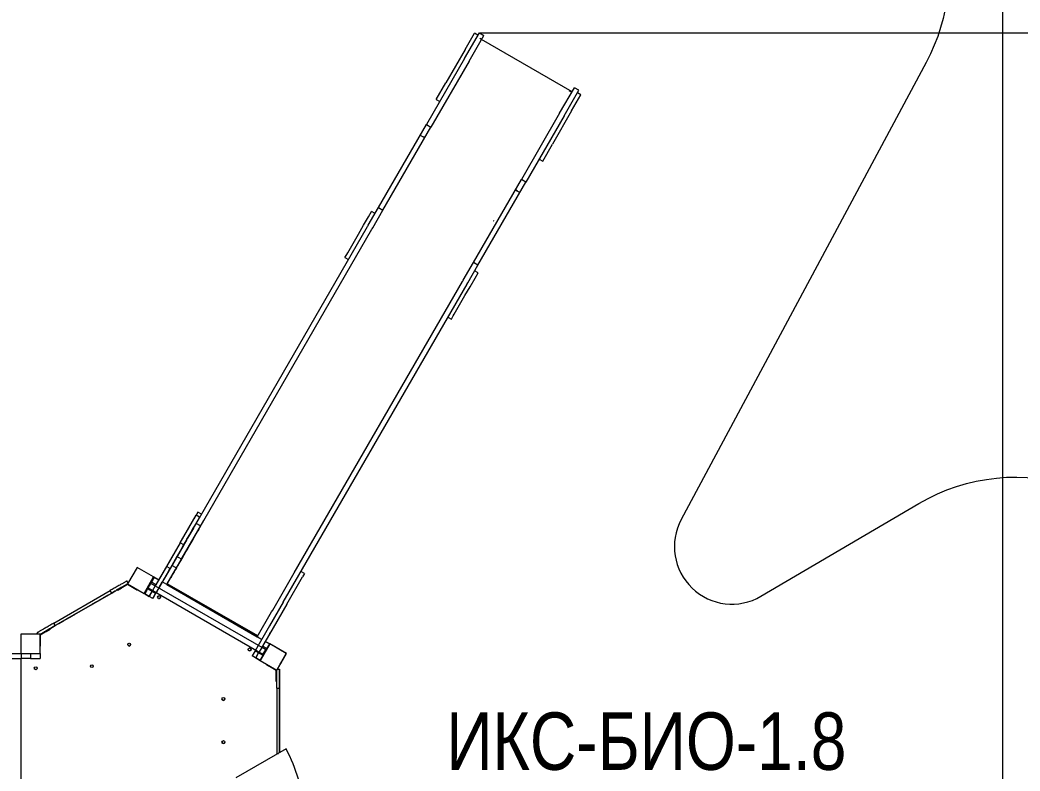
# Model space of a CAD drawing. Header units: millimetres. Extents: x -7447 to 8662, y -5576 to 6370.
# Drawn here: x -353 to 4868, y -344 to 3579 of the extents above; entities that cross this region are included whole.
import ezdxf

# ---------------------------------------------------------------- set-up
doc = ezdxf.new("R2010")
doc.units = ezdxf.units.MM
for name, color, linetype in [('DiKom', 7, 'Continuous'), ('DIKOM_АРТИКУЛ', 7, 'Continuous'), ('DIKOM_ЗОНА', 80, 'Continuous'), ('DIKOM_ОБЪЕКТ', 7, 'Continuous')]:
    doc.layers.add(name, color=color, linetype=linetype)
doc.styles.add('style1', font='arial.ttf', dxfattribs={"width": 0.8})
doc.dimstyles.new('1-50', dxfattribs={"dimtxt": 300, "dimasz": 200, "dimexe": 100, "dimexo": 0, "dimgap": 100, "dimtad": 1, "dimdec": 0, "dimtxsty": 'style1', "dimcen": 0, "dimclrd": 7, "dimclre": 7, "dimadec": 1, "dimazin": 2, "dimtfac": 1, "dimtdec": 0, "dimtmove": 1, "dimatfit": 3, "dimfxl": 0, "dimlwd": 25, "dimlwe": 18, "dimarcsym": 0})

# ---------------------------------------------------------------- blocks, each defined once
blk = doc.blocks.new('*D10')
at = {"color": 7, "linetype": 'Continuous', "lineweight": 18, "transparency": 16777216}
for p, q in [((-5489.7, 240.8), (-5489.7, 4573.5)), ((4778.2, -2126.8), (4778.2, 4573.5))]:
    blk.add_line(p, q, dxfattribs=at)
at = {"color": 7, "linetype": 'Continuous', "lineweight": 25, "transparency": 16777216}
blk.add_line((4578.2, 4473.5), (-5289.7, 4473.5), dxfattribs=at)
at = {"color": 7, "linetype": 'Continuous', "transparency": 16777216}
for points in [[(-5289.7, 4506.8), (-5289.7, 4440.2), (-5489.7, 4473.5)], [(4578.2, 4506.8), (4578.2, 4440.2), (4778.2, 4473.5)]]:
    blk.add_solid(points, dxfattribs=at)
at = {"layer": 'Defpoints', "color": 0, "linetype": 'Continuous', "transparency": 16777216}
for p in [(-5489.7, 4473.5), (-5489.7, 240.8), (4778.2, -2126.8)]:
    blk.add_point(p, dxfattribs=at)
at = {"color": 0, "linetype": 'Continuous', "lineweight": 15, "transparency": 16777216, "insert": (-777.3, 4726.8), "char_height": 300, "attachment_point": 5, "style": 'style1'}
blk.add_mtext('10300', dxfattribs=at)
blk = doc.blocks.new('*D11')
at = {"color": 7, "linetype": 'Continuous', "lineweight": 18, "transparency": 16777216}
for p, q in [((2045.4, 3512.3), (7772.1, 3512.3)), ((-1858.5, -4091.1), (7772.1, -4091.1))]:
    blk.add_line(p, q, dxfattribs=at)
at = {"color": 7, "linetype": 'Continuous', "lineweight": 25, "transparency": 16777216}
blk.add_line((7672.1, -3891.1), (7672.1, 3312.3), dxfattribs=at)
at = {"color": 7, "linetype": 'Continuous', "transparency": 16777216}
for points in [[(7638.8, 3312.3), (7705.4, 3312.3), (7672.1, 3512.3)], [(7638.8, -3891.1), (7705.4, -3891.1), (7672.1, -4091.1)]]:
    blk.add_solid(points, dxfattribs=at)
at = {"layer": 'Defpoints', "color": 0, "linetype": 'Continuous', "transparency": 16777216}
for p in [(2045.4, 3512.3), (7672.1, 3512.3), (-1858.5, -4091.1)]:
    blk.add_point(p, dxfattribs=at)
at = {"color": 0, "linetype": 'Continuous', "lineweight": 15, "transparency": 16777216, "insert": (7418.9, 3.2), "char_height": 300, "attachment_point": 5, "rotation": 90, "style": 'style1'}
blk.add_mtext('7600', dxfattribs=at)
blk = doc.blocks.new('*D12')
at = {"layer": 'Defpoints', "color": 0, "transparency": 16777216}
for p in [(-7446.9, 5919.7), (-7446.9, 736.9), (6905.5, -2412.7)]:
    blk.add_point(p, dxfattribs=at)
at = {"layer": 'DiKom', "color": 7, "lineweight": 18, "transparency": 16777216}
for p, q in [((-7446.9, 736.9), (-7446.9, 6019.7)), ((6905.5, -2412.7), (6905.5, 6019.7))]:
    blk.add_line(p, q, dxfattribs=at)
at = {"layer": 'DiKom', "color": 7, "lineweight": 25, "transparency": 16777216}
blk.add_line((6705.5, 5919.7), (-7246.9, 5919.7), dxfattribs=at)
at = {"layer": 'DiKom', "color": 7, "transparency": 16777216}
for points in [[(-7246.9, 5953.1), (-7246.9, 5886.4), (-7446.9, 5919.7)], [(6705.5, 5953.1), (6705.5, 5886.4), (6905.5, 5919.7)]]:
    blk.add_solid(points, dxfattribs=at)
at = {"layer": 'DiKom', "color": 0, "transparency": 16777216, "insert": (-918.3, 6173), "char_height": 300, "attachment_point": 5, "style": 'style1'}
blk.add_mtext('14300', dxfattribs=at)
blk = doc.blocks.new('*D13')
at = {"layer": 'Defpoints', "color": 0, "transparency": 16777216}
for p in [(2049.7, 5594.3), (-1141.9, -5576.4), (8561.7, -5576.4)]:
    blk.add_point(p, dxfattribs=at)
at = {"layer": 'DiKom', "color": 7, "lineweight": 18, "transparency": 16777216}
for p, q in [((2049.7, 5594.3), (8661.7, 5594.3)), ((-1141.9, -5576.4), (8661.7, -5576.4))]:
    blk.add_line(p, q, dxfattribs=at)
at = {"layer": 'DiKom', "color": 7, "lineweight": 25, "transparency": 16777216}
blk.add_line((8561.7, 5394.3), (8561.7, -5376.4), dxfattribs=at)
at = {"layer": 'DiKom', "color": 7, "transparency": 16777216}
for points in [[(8528.4, 5394.3), (8595, 5394.3), (8561.7, 5594.3)], [(8528.4, -5376.4), (8595, -5376.4), (8561.7, -5576.4)]]:
    blk.add_solid(points, dxfattribs=at)
at = {"layer": 'DiKom', "color": 0, "transparency": 16777216, "insert": (8308.5, 9), "char_height": 300, "attachment_point": 5, "rotation": 90, "style": 'style1'}
blk.add_mtext('11200', dxfattribs=at)

msp = doc.modelspace()

# ---------------------------------------------------------------- linework, layer by layer
at = {"layer": 'DIKOM_ЗОНА', "color": 3, "lineweight": 15}
msp.add_lwpolyline([(-4042.4, 4079.9), (46.4, 4079.9, 0.279007), (932.3, 4616), (1163.9, 5058.2, -0.41531), (2517, 5478.4), (3963.9, 4713.7, -0.415812), (4378.2, 3357.5), (3099.4, 969.5, 0.757702), (3515.8, 569.2), (4340.8, 1053.9, -0.45744), (5773.9, 568.1), (6832, -2036.3, -0.456328), (6147.4, -3383), (4847.1, -3707.1), (1722.9, -3974.8, -0.065738), (1461.4, -3962.8), (1318.7, -3937.3, 0.415267), (157.5, -4749, -0.364261), (-827.5, -5576.4)], format="xyb", dxfattribs=at)
at = {"layer": 'DIKOM_ОБЪЕКТ', "color": 7, "linetype": 'Continuous', "lineweight": 15}
for p, q in [((1968.2, 3378.5), (2045.4, 3512.3)), ((1970.8, 3425), (2019.9, 3510.1)), ((1991.6, 3365), (2068.8, 3498.8)), ((2038.1, 3499.6), (2019.9, 3510.1)), ((2045.4, 3512.3), (2068.8, 3498.8)), ((2056.3, 3477.1), (2047.6, 3482.1)), ((2056.3, 3477.1), (2048.1, 3481.9)), ((2529.1, 3204.1), (2056.3, 3477.1)), ((1970.8, 3425), (1870.8, 3251.9)), ((1968.2, 3378.5), (1768.6, 3032.8)), ((1991.6, 3365), (1791.9, 3019.3)), ((1819.9, 3163.7), (1870.8, 3251.9)), ((1952.5, 3282.4), (1952.5, 3282.4)), ((2464.4, 3092), (2541.6, 3225.8)), ((2487.8, 3078.5), (2565, 3212.3)), ((2527.4, 3201.1), (2514.4, 3208.6)), ((2526.8, 3104), (2575.9, 3189.1)), ((2565, 3212.3), (2541.6, 3225.8)), ((2575.9, 3189.1), (2557.7, 3199.6)), ((1819.9, 3163.7), (1838.1, 3153.2)), ((2464.4, 3092), (2264.8, 2746.3)), ((2526.8, 3104), (2426.8, 2930.9)), ((1518.4, 2599.5), (1768.6, 3032.8)), ((1768.6, 3032.8), (1791.9, 3019.3)), ((2487.8, 3078.5), (2288.2, 2732.8)), ((1541.8, 2586), (1791.9, 3019.3)), ((1736.7, 2977.6), (1760.1, 2964.1)), ((1752, 2970), (1760.6, 2965)), ((1752.1, 2970.2), (1760.8, 2965.2)), ((1752.5, 2970), (1760.8, 2965.2)), ((2375.9, 2842.7), (2426.8, 2930.9)), ((2357.7, 2853.2), (2375.9, 2842.7)), ((2014.7, 2313), (2264.8, 2746.3)), ((2038, 2299.5), (2288.2, 2732.8)), ((2288.2, 2732.8), (2264.8, 2746.3)), ((2256.4, 2677.6), (2233, 2691.1)), ((2242.2, 2687), (2233.5, 2692)), ((2242.3, 2687.2), (2233.6, 2692.2)), ((2233.6, 2692.2), (2241.8, 2687.5)), ((1464.9, 2506.8), (1518.4, 2599.5)), ((1466.7, 2551.9), (1482.6, 2579.5)), ((1500.8, 2569), (1482.6, 2579.5)), ((1488.3, 2493.3), (1541.8, 2586)), ((1518.4, 2599.5), (1541.8, 2586)), ((1414.1, 2460.9), (1440.9, 2507.3)), ((1440.9, 2507.3), (1466.7, 2551.9)), ((1462, 2501.7), (1464.9, 2506.8)), ((2122.1, 2529.1), (2119.5, 2530.6)), ((583, 979.3), (1461.1, 2500.2)), ((605.7, 964.5), (1484.4, 2486.7)), ((1357.8, 2363.2), (1414.1, 2460.9)), ((1461.1, 2500.2), (1462, 2501.7)), ((1484.4, 2486.7), (1485.3, 2488.2)), ((1485.3, 2488.2), (1488.3, 2493.3)), ((1343.3, 2338.1), (1352.6, 2354.4)), ((1352.6, 2354.4), (1357.8, 2363.2)), ((1343.3, 2338.1), (1361.5, 2327.6)), ((1961.1, 2220.3), (2014.7, 2313)), ((1984.5, 2206.8), (2038, 2299.5)), ((2038, 2299.5), (2014.7, 2313)), ((2038.6, 2258.5), (2020.4, 2269)), ((2022.7, 2230.9), (2038.6, 2258.5)), ((1078.5, 691.5), (1957.3, 2213.7)), ((1102.6, 679.3), (1980.7, 2200.2)), ((1957.3, 2213.7), (1958.2, 2215.2)), ((1958.2, 2215.2), (1961.1, 2220.3)), ((1980.7, 2200.2), (1981.6, 2201.7)), ((1981.6, 2201.7), (1984.5, 2206.8)), ((1996.9, 2186.3), (2022.7, 2230.9)), ((1970.1, 2139.9), (1996.9, 2186.3)), ((1913.8, 2042.2), (1970.1, 2139.9)), ((1908.6, 2033.4), (1913.8, 2042.2)), ((1881.1, 2027.6), (1899.3, 2017.1)), ((1899.3, 2017.1), (1908.6, 2033.4)), ((483.1, 848.3), (566.2, 992.2)), ((575.6, 1008.5), (566.2, 992.2)), ((584.4, 981.7), (566.2, 992.2)), ((593.8, 998.1), (575.6, 1008.6)), ((593.8, 998), (575.6, 1008.5)), ((493.2, 769.7), (605.7, 964.5)), ((501.3, 837.8), (583, 979.3)), ((589.4, 936.4), (566, 949.9)), ((483.1, 848.3), (411.8, 724.7)), ((501.3, 837.8), (429.9, 714.2)), ((501.3, 837.9), (483.1, 848.4)), ((412.7, 630.4), (487.7, 760.3)), ((465.7, 776.2), (439.4, 730.5)), ((489.1, 762.7), (462.7, 717)), ((489.1, 762.7), (465.7, 776.2)), ((487.7, 760.3), (493.2, 769.7)), ((257.7, 720), (207.7, 633.4)), ((344.3, 670), (257.7, 720)), ((257.7, 720), (257.9, 719.9)), ((344.3, 669.9), (257.9, 719.9)), ((411.7, 724.7), (352.9, 622.8)), ((429.9, 714.2), (354.4, 583.3)), ((411.8, 724.7), (356.4, 628.8)), ((429.9, 714.2), (371.1, 612.3)), ((429.9, 714.2), (411.7, 724.7)), ((415.3, 634.8), (457.7, 708.2)), ((462.7, 717), (439.4, 730.5)), ((966, 496.7), (1078.5, 691.5)), ((1020.9, 537.8), (1102.6, 679.3)), ((1131.6, 687.5), (1113.4, 698)), ((1131.6, 687.5), (1122.2, 671.2)), ((171.3, 612.3), (207.7, 633.3)), ((207.7, 629.9), (172.8, 609.7)), ((207.7, 629.9), (172.8, 609.7)), ((207.7, 629.9), (172.9, 609.7)), ((207.7, 629.9), (172.9, 609.7)), ((204.5, 648.8), (204.6, 648.8)), ((210.6, 638.4), (204.5, 648.8)), ((204.6, 648.8), (204.6, 648.7)), ((204.6, 648.8), (204.7, 648.8)), ((210.6, 638.4), (204.6, 648.8)), ((210.6, 638.4), (204.6, 648.8)), ((210.6, 638.4), (204.7, 648.8)), ((207.7, 633.4), (294.3, 583.4)), ((242.6, 609.7), (207.7, 629.9)), ((294.3, 583.4), (344.3, 670)), ((312.8, 607.3), (332.8, 641.9)), ((329.3, 644), (332.8, 642)), ((329.3, 644), (332.8, 642)), ((329.3, 644), (329.3, 644)), ((332.8, 642), (329.5, 636.3)), ((928.8, 290.3), (329.5, 636.3)), ((332.8, 641.9), (347.8, 667.9)), ((332.8, 642), (332.8, 642)), ((356.2, 628.5), (332.8, 642)), ((336.2, 593.8), (356.2, 628.4)), ((344.3, 670), (344.3, 669.9)), ((344.3, 669.9), (344.3, 669.9)), ((344.3, 669.9), (347.8, 668)), ((371.2, 654.5), (347.8, 668)), ((347.8, 667.9), (371.2, 654.4)), ((347.8, 667.9), (371.2, 654.4)), ((347.8, 667.9), (347.8, 667.9)), ((356.2, 628.5), (352.9, 622.8)), ((371.1, 612.3), (389.4, 643.9)), ((412.8, 630.4), (389.4, 643.9)), ((412.7, 630.4), (389.4, 643.9)), ((404.5, 635.2), (403.8, 633.9)), ((403.8, 633.9), (403.8, 633.9)), ((404.5, 635.2), (404.5, 635.2)), ((412.7, 630.4), (412.7, 630.4)), ((885.6, 357.4), (412.7, 630.4)), ((412.8, 630.4), (412.8, 630.4)), ((412.8, 630.4), (885.6, 357.4)), ((888.1, 361.8), (415.3, 634.8)), ((1039.1, 527.3), (1122.2, 671.2)), ((-176.5, 428.8), (117.9, 598.8)), ((-169, 415.9), (125.4, 585.9)), ((125.5, 585.8), (-169, 415.8)), ((108.1, 575.8), (108.1, 575.8)), ((125.4, 585.9), (117.9, 598.8)), ((157.2, 600.7), (155.7, 603.3)), ((157.3, 600.7), (157.3, 600.8)), ((171.3, 612.3), (172.8, 609.7)), ((172.8, 609.8), (172.9, 609.7)), ((242.6, 609.7), (244.1, 612.3)), ((259.7, 603.3), (258.2, 600.7)), ((259.7, 603.3), (258.2, 600.7)), ((258.2, 600.7), (258.2, 600.7)), ((294.3, 583.4), (294.3, 583.3)), ((297.8, 581.3), (312.8, 607.3)), ((321.2, 567.9), (297.8, 581.4)), ((297.8, 581.3), (297.8, 581.4)), ((321.2, 567.8), (297.8, 581.3)), ((297.8, 581.3), (321.2, 567.8)), ((297.8, 581.3), (321.2, 567.8)), ((297.8, 581.3), (297.8, 581.3)), ((309.3, 609.3), (312.8, 607.3)), ((316, 613), (312.8, 607.3)), ((312.8, 607.3), (312.8, 607.3)), ((336.2, 593.8), (312.8, 607.3)), ((316, 613), (915.3, 267)), ((321.2, 567.8), (336.2, 593.8)), ((339.4, 599.5), (336.2, 593.8)), ((354.3, 583.3), (336.2, 593.8)), ((354.4, 583.3), (339.4, 557.3)), ((357.6, 589), (354.3, 583.3)), ((354.4, 583.3), (357.6, 588.9)), ((21.5, 525.8), (21.5, 525.9)), ((21.5, 525.8), (21.5, 525.8)), ((339.3, 557.4), (321.2, 567.9)), ((321.2, 567.9), (321.2, 567.8)), ((321.2, 567.8), (321.2, 567.9)), ((339.4, 557.3), (321.2, 567.8)), ((321.2, 567.8), (321.2, 567.8)), ((321.2, 567.8), (321.2, 567.8)), ((339.4, 557.3), (321.2, 567.8)), ((339.4, 557.3), (321.2, 567.8)), ((339.3, 557.4), (339.4, 557.3)), ((339.4, 557.3), (339.4, 557.3)), ((1020.9, 537.8), (949.6, 414.2)), ((1039.1, 527.3), (967.7, 403.7)), ((-65.1, 475.8), (-65.1, 475.8)), ((885.6, 357.4), (960.6, 487.3)), ((960.6, 487.3), (966, 496.7)), ((-169, 415.9), (-176.5, 428.8)), ((-151.7, 425.8), (-151.7, 425.9)), ((-151.7, 425.8), (-151.7, 425.8)), ((-248.5, 370.2), (-348.5, 370.2)), ((-348.5, 370.2), (-348.5, 270.2)), ((-258.1, 370.2), (-263.1, 378.8)), ((-248.5, 370), (-214.9, 389.3)), ((-248.5, 270.2), (-248.5, 370.2)), ((-213.4, 386.7), (-248.3, 366.6)), ((-213.4, 386.7), (-248.3, 366.6)), ((-213.4, 386.7), (-248.3, 366.6)), ((-213.4, 386.7), (-248.3, 366.6)), ((-248.3, 366.6), (-248.3, 326.3)), ((-248.3, 366.6), (-248.3, 366.6)), ((-248.3, 366.6), (-248.3, 326.3)), ((-248.3, 366.6), (-248.3, 326.3)), ((-248.3, 366.6), (-248.3, 366.6)), ((-248.3, 366.6), (-248.3, 326.3)), ((-213.4, 386.7), (-214.9, 389.3)), ((-213.4, 386.7), (-213.4, 386.8)), ((-199.3, 398.3), (-197.8, 395.7)), ((-199.3, 398.3), (-199.3, 398.3)), ((-199.3, 398.3), (-197.8, 395.7)), ((949.6, 414.2), (874, 283.3)), ((967.7, 403.7), (912.4, 307.8)), ((-248.5, 326.3), (-248.3, 326.3)), ((-248.3, 326.3), (-248.3, 326.3)), ((888.1, 361.7), (885.6, 357.4)), ((909, 344), (885.6, 357.4)), ((885.6, 357.4), (909, 343.9)), ((885.6, 357.4), (885.6, 357.4)), ((893.8, 352.7), (893.1, 351.4)), ((893.1, 351.4), (893.1, 351.4)), ((893.8, 352.7), (893.8, 352.7)), ((950.5, 320), (900.5, 233.4)), ((950.5, 320), (927.1, 333.5)), ((927.2, 333.4), (950.6, 319.9)), ((927.2, 333.4), (950.5, 319.9)), ((935.6, 293.9), (950.6, 319.9)), ((950.5, 320), (950.6, 319.9)), ((1037.1, 270), (950.5, 320)), ((950.5, 320), (950.7, 319.9)), ((950.5, 320), (950.5, 320)), ((950.5, 320), (950.5, 319.9)), ((950.6, 319.9), (950.6, 319.9)), ((950.6, 319.9), (950.6, 319.9)), ((950.6, 319.9), (950.6, 319.9)), ((950.6, 319.9), (950.6, 319.9)), ((950.6, 319.9), (950.6, 319.9)), ((950.6, 319.9), (950.6, 319.9)), ((1037.3, 269.9), (950.7, 319.9)), ((-403.3, 270.2), (-348.5, 270.2)), ((-348.5, 270.2), (-248.5, 270.2)), ((-347.1, 270.2), (-347.1, 243.2)), ((-298.5, 270.2), (-298.5, 243.2)), ((-248.3, 308.3), (-248.5, 308.3)), ((-248.3, 308.3), (-248.5, 308.3)), ((-248.5, 270.2), (-248.5, 243.2)), ((874, 283.3), (859, 257.3)), ((877.2, 289), (874, 283.3)), ((892.1, 272.8), (874, 283.3)), ((877.2, 246.8), (892.2, 272.8)), ((895.4, 278.5), (892.1, 272.8)), ((895.4, 278.5), (892.1, 272.8)), ((912.1, 261.3), (892.1, 272.8)), ((912.2, 307.4), (892.2, 272.8)), ((912, 261.3), (915.5, 259.3)), ((935.5, 294), (912.1, 307.5)), ((912.2, 307.4), (912.4, 307.8)), ((935.6, 293.9), (915.6, 259.3)), ((932, 296), (932.1, 296)), ((932, 296), (935.5, 294)), ((932.1, 296), (935.5, 294)), ((987.1, 183.4), (1037.1, 270)), ((990.3, 188.4), (1037.3, 269.9)), ((1037.1, 270), (1037.3, 269.9)), ((-403.3, 243.2), (-347.1, 243.2)), ((-348.5, 243.2), (-348.5, -402.8)), ((-298.5, 243.2), (-347.1, 243.2)), ((-298.5, 243.2), (-248.5, 243.2)), ((877.1, 246.9), (859, 257.4)), ((859, 257.4), (859, 257.3)), ((877.2, 246.8), (859, 257.3)), ((877.2, 246.8), (859, 257.3)), ((877.2, 246.8), (859, 257.3)), ((859, 257.3), (859, 257.3)), ((877.1, 246.9), (877.1, 246.9)), ((877.2, 246.8), (877.1, 246.9)), ((900.5, 233.4), (877.1, 246.9)), ((900.6, 233.3), (877.2, 246.8)), ((877.2, 246.8), (900.6, 233.3)), ((877.2, 246.8), (900.6, 233.3)), ((877.2, 246.8), (877.2, 246.8)), ((900.5, 233.4), (987.1, 183.4)), ((900.6, 233.3), (900.5, 233.3)), ((900.6, 233.3), (915.6, 259.3)), ((900.6, 233.3), (900.6, 233.3)), ((900.6, 233.3), (900.6, 233.3)), ((933.5, 210.8), (935, 213.4)), ((950.6, 204.4), (949.1, 201.8)), ((984, 181.7), (949.1, 201.8)), ((984, 141.4), (984, 181.7)), ((987.1, 183.4), (987.1, 183.3)), ((990.1, 188.4), (1002, 188.4)), ((1002, 188.4), (1002, 188.4)), ((1002, 188.4), (1002.1, 188.4)), ((1002.2, 188.3), (1002.1, 188.4)), ((984, 141.4), (987, 141.4)), ((987, 123.4), (984, 123.4)), ((984, 123.4), (984, 123.4)), ((987, 123.4), (984, 123.4)), ((987, 88.4), (1002, 88.4)), ((987, 88.4), (987, -251.6)), ((1002, -248.2), (1002, 88.4)), ((1002, 88.4), (1002, -248.2)), ((1002, 88.4), (1002.1, 88.4)), ((1002, 68.4), (1002, 68.4)), ((1002, 68.4), (1002, 68.4)), ((1002.1, 88.4), (1002.1, -248.1)), ((1002.1, 68.3), (1002.2, 68.3)), ((1002.1, 68.3), (1002.2, 68.3)), ((1002.2, -248.1), (1002.2, 88.3)), ((704.8, 25.9), (704.8, 25.9)), ((712, 39.1), (712, 39.1)), ((1002, -31.6), (1002, -31.6)), ((1002.1, -31.7), (1002.2, -31.7)), ((1002, -131.6), (1002, -131.6)), ((1002, -131.6), (1002, -131.6)), ((1002.1, -131.7), (1002.2, -131.7)), ((1002.1, -131.7), (1002.2, -131.7)), ((700.9, -192.8), (700.9, -192.8)), ((715.9, -192.5), (715.9, -192.5)), ((1035.7, -228.7), (774.2, -379.7)), ((987, -251.6), (996.1, -251.6)), ((1002, -231.6), (1002, -231.6)), ((1002.1, -231.7), (1002.2, -231.7))]:
    msp.add_line(p, q, dxfattribs=at)
at = {"layer": 'DIKOM_ОБЪЕКТ', "color": 7, "linetype": 'Continuous', "lineweight": 15, "flags": 128}
for points in [[(483.1, 848.4), (488.5, 857.7), (494, 867.3), (499.7, 877.2), (505.6, 887.4), (511.7, 897.8), (517.9, 908.6), (524.3, 919.7), (530.9, 931.1), (537.6, 942.7), (544.5, 954.7), (551.6, 966.9), (558.8, 979.4), (566.2, 992.2)], [(575.6, 1008.6), (575.6, 1008.5), (575.5, 1008.2), (575.1, 1007.7), (574.6, 1006.8), (573.9, 1005.5), (573, 1004), (572, 1002.2), (570.8, 1000.1), (569.4, 997.8), (567.9, 995.1), (566.2, 992.2)], [(566, 949.9), (561.4, 941.8), (556.6, 933.6), (551.8, 925.2), (546.8, 916.7), (541.8, 908), (536.7, 899.1), (531.5, 890.2), (526.3, 881.1), (521, 871.9), (515.6, 862.6), (510.2, 853.2), (504.8, 843.8), (499.3, 834.3), (493.7, 824.7), (488.2, 815.1), (482.6, 805.4), (477, 795.7), (471.4, 786), (465.7, 776.2)], [(501.3, 837.9), (506.7, 847.2), (512.2, 856.8), (517.9, 866.7), (523.8, 876.9), (529.9, 887.3), (536.1, 898.1), (542.5, 909.2), (549.1, 920.6), (555.8, 932.2), (562.7, 944.2), (569.8, 956.4), (577, 968.9), (584.4, 981.7)], [(589.4, 936.4), (584.7, 928.3), (580, 920.1), (575.1, 911.7), (570.2, 903.2), (565.2, 894.5), (560.1, 885.6), (554.9, 876.7), (549.7, 867.6), (544.4, 858.4), (539, 849.1), (533.6, 839.7), (528.1, 830.3), (522.6, 820.8), (517.1, 811.2), (511.5, 801.6), (506, 791.9), (500.4, 782.2), (494.7, 772.5), (489.1, 762.7)], [(483.1, 848.4), (481.9, 846.3), (480.5, 843.9), (479, 841.3), (477.3, 838.4), (475.5, 835.2), (473.5, 831.8), (471.4, 828.1), (469.1, 824.1), (466.7, 820), (464.2, 815.6), (461.5, 811), (458.8, 806.2), (455.9, 801.2), (452.9, 796), (449.8, 790.7), (446.6, 785.2), (443.4, 779.6), (440.1, 773.8), (436.7, 767.9), (433.2, 761.9), (429.7, 755.9), (426.2, 749.7), (422.6, 743.5), (419, 737.3), (415.4, 731), (411.7, 724.7)], [(501.3, 837.9), (500.1, 835.8), (498.7, 833.4), (497.2, 830.8), (495.5, 827.9), (493.7, 824.7), (491.7, 821.3), (489.6, 817.6), (487.3, 813.6), (484.9, 809.5), (482.4, 805.1), (479.7, 800.5), (476.9, 795.7), (474.1, 790.7), (471.1, 785.5), (468, 780.2), (464.8, 774.7), (461.6, 769.1), (458.2, 763.3), (454.8, 757.4), (451.4, 751.4), (447.9, 745.4), (444.3, 739.2), (440.8, 733), (437.2, 726.8), (433.5, 720.5), (429.9, 714.2)], [(557.9, 881.9), (553.3, 873.8), (548.5, 865.6), (543.7, 857.2), (538.7, 848.6), (533.7, 839.9), (528.6, 831.1), (523.4, 822.1), (518.2, 813), (512.9, 803.9), (507.5, 794.6), (502.1, 785.2), (496.7, 775.7), (491.2, 766.2), (485.6, 756.6), (480.1, 747), (474.5, 737.3), (468.9, 727.6), (463.3, 717.9), (457.7, 708.2)], [(549.8, 867.7), (549.7, 867.6), (549.4, 867.1), (549, 866.4), (548.5, 865.5), (547.9, 864.5), (547.3, 863.5), (546.8, 862.5), (546.3, 861.7), (545.9, 861.1), (545.8, 860.8), (545.8, 860.8), (545.9, 861.1), (546.3, 861.7), (546.8, 862.5), (547.3, 863.5), (547.9, 864.5), (548.5, 865.5), (549, 866.4), (549.4, 867.1), (549.7, 867.6), (549.8, 867.7)], [(439.4, 730.5), (436.3, 725.3), (433.3, 720.1), (430.4, 714.9), (427.4, 709.8), (424.5, 704.8), (421.6, 699.8), (418.8, 695), (416.1, 690.3), (413.5, 685.7), (411, 681.3), (408.5, 677.1), (406.2, 673.1), (404, 669.3), (401.9, 665.7), (400, 662.4), (398.2, 659.3), (396.6, 656.4), (395.1, 653.9), (393.8, 651.6), (392.6, 649.6), (391.6, 647.9), (390.8, 646.5), (390.2, 645.4), (389.7, 644.6), (389.5, 644.1), (389.4, 643.9)], [(462.7, 717), (459.7, 711.8), (456.7, 706.6), (453.7, 701.4), (450.8, 696.3), (447.9, 691.3), (445, 686.3), (442.2, 681.5), (439.5, 676.8), (436.9, 672.2), (434.3, 667.8), (431.9, 663.6), (429.6, 659.6), (427.4, 655.8), (425.3, 652.2), (423.4, 648.9), (421.6, 645.8), (420, 642.9), (418.5, 640.4), (417.2, 638.1), (416, 636.1), (415, 634.4), (414.2, 633), (413.6, 631.9), (413.1, 631.1), (412.8, 630.6), (412.8, 630.4)], [(204.5, 648.8), (204.4, 648.7), (203.9, 648.5), (203.1, 648), (202, 647.4), (200.6, 646.6), (198.9, 645.6), (196.9, 644.4), (194.6, 643.1), (192, 641.6), (189.2, 640), (186.1, 638.2), (182.7, 636.3), (179.2, 634.2), (175.4, 632), (171.3, 629.7), (167.1, 627.2), (162.7, 624.7), (158.2, 622.1), (153.5, 619.4), (148.6, 616.6), (143.7, 613.7), (138.6, 610.8), (133.5, 607.9), (128.4, 604.9), (123.2, 601.9), (117.9, 598.8)], [(207.7, 633.3), (206.4, 632.6), (204.4, 631.4), (202.1, 630.1), (199.5, 628.6), (196.7, 627), (193.6, 625.2), (190.2, 623.3), (186.7, 621.2), (182.9, 619), (178.8, 616.7), (174.6, 614.3), (170.2, 611.7), (165.7, 609.1), (161, 606.4), (156.1, 603.6), (151.2, 600.7), (146.1, 597.8), (141, 594.9), (135.9, 591.9), (130.7, 588.9), (125.4, 585.9)], [(309.3, 609.3), (309.4, 609.5), (309.7, 610), (310.1, 610.8), (310.7, 611.9), (311.5, 613.2), (312.5, 614.8), (313.5, 616.7), (314.7, 618.7), (315.9, 620.9), (317.3, 623.1), (318.6, 625.5), (320, 627.8), (321.3, 630.2), (322.6, 632.5), (323.9, 634.6), (325.1, 636.6), (326.1, 638.5), (327, 640.1), (327.8, 641.5), (328.5, 642.5), (328.9, 643.3), (329.2, 643.8), (329.3, 644)], [(312.8, 607.3), (312.9, 607.5), (313.1, 608), (313.6, 608.8), (314.2, 609.9), (315, 611.2), (315.9, 612.8), (317, 614.7), (318.2, 616.7), (319.4, 618.9), (320.7, 621.1), (322.1, 623.5), (323.4, 625.8), (324.8, 628.2), (326.1, 630.5), (327.4, 632.6), (328.5, 634.6), (329.6, 636.5), (330.5, 638.1), (331.3, 639.5), (331.9, 640.5), (332.4, 641.3), (332.7, 641.8), (332.8, 642)], [(316, 613), (316.1, 613.1), (316.4, 613.6), (316.8, 614.4), (317.4, 615.4), (318.2, 616.7), (319.1, 618.3), (320, 620), (321.1, 621.8), (322.2, 623.7), (323.3, 625.6), (324.4, 627.5), (325.5, 629.4), (326.5, 631), (327.3, 632.6), (328.1, 633.9), (328.7, 634.9), (329.1, 635.7), (329.4, 636.2), (329.5, 636.3), (329.5, 636.3)], [(320.8, 621.2), (320.8, 621.3), (321.1, 621.8), (321.5, 622.5), (322, 623.4), (322.6, 624.4), (323.2, 625.4), (323.8, 626.4), (324.2, 627.2), (324.6, 627.8), (324.7, 628.1), (324.7, 628.1), (324.6, 627.8), (324.2, 627.2), (323.8, 626.4), (323.2, 625.4), (322.6, 624.4), (322, 623.4), (321.5, 622.5), (321.1, 621.8), (320.8, 621.3), (320.8, 621.2)], [(332.8, 642), (332.7, 641.8), (332.4, 641.3), (331.9, 640.5), (331.3, 639.5), (330.5, 638.1), (329.6, 636.5), (329.5, 636.3)], [(347.8, 668), (347.7, 667.8), (347.4, 667.3), (346.9, 666.5), (346.3, 665.4), (345.5, 664), (344.5, 662.3), (343.4, 660.4), (342.1, 658.2), (340.8, 655.8), (339.3, 653.3), (337.7, 650.6), (336.1, 647.8), (334.5, 644.9), (332.8, 642)], [(412.8, 630.4), (412.8, 630.5), (412.9, 630.8), (413.2, 631.2), (413.5, 631.7), (413.9, 632.4), (414.3, 633.1), (414.8, 633.9), (415.3, 634.8)], [(439.8, 677.2), (439.7, 677), (439.4, 676.6), (439, 675.9), (438.5, 675), (437.9, 674), (437.3, 673), (436.8, 672), (436.3, 671.2), (436, 670.6), (435.8, 670.3), (435.8, 670.3), (436, 670.6), (436.3, 671.2), (436.8, 672), (437.3, 673), (437.9, 674), (438.5, 675), (439, 675.9), (439.4, 676.6), (439.7, 677), (439.8, 677.2)], [(21.5, 525.8), (21.7, 525.9), (22.2, 526.2), (22.9, 526.6), (24, 527.3), (25.4, 528.1), (27, 529), (29, 530.1), (31.1, 531.4), (33.6, 532.8), (36.2, 534.3), (39.1, 536), (42.1, 537.7), (45.3, 539.6), (48.7, 541.5), (52.2, 543.5), (55.7, 545.6), (59.3, 547.7), (63, 549.8), (66.7, 551.9), (70.3, 554), (74, 556.1), (77.5, 558.2), (81, 560.2), (84.3, 562.1), (87.5, 563.9), (90.6, 565.7), (93.4, 567.3), (96.1, 568.9), (98.5, 570.3), (100.7, 571.5), (102.6, 572.7), (104.3, 573.6), (105.7, 574.4), (106.7, 575), (107.5, 575.5), (108, 575.7), (108.1, 575.8)], [(108.1, 575.8), (108, 575.8), (107.5, 575.5), (106.7, 575), (105.6, 574.4), (104.3, 573.6), (102.6, 572.7), (100.7, 571.6), (98.5, 570.3), (96.1, 568.9), (93.4, 567.4), (90.6, 565.7), (87.5, 564), (84.3, 562.1), (81, 560.2), (77.5, 558.2), (73.9, 556.1), (70.3, 554), (66.6, 551.9), (63, 549.8), (59.3, 547.7), (55.7, 545.6), (52.1, 543.5), (48.7, 541.5), (45.3, 539.6), (42.1, 537.7), (39.1, 536), (36.2, 534.3), (33.5, 532.8), (31.1, 531.4), (28.9, 530.1), (27, 529), (25.4, 528.1), (24, 527.3), (22.9, 526.7), (22.1, 526.2), (21.7, 525.9), (21.5, 525.8)], [(125.5, 585.8), (130.7, 588.8), (135.9, 591.9), (141.1, 594.8), (146.2, 597.8), (151.2, 600.7), (155.8, 603.3)], [(155.7, 603.3), (155.9, 603.4), (156.4, 603.7), (157.2, 604.2), (158.2, 604.8), (159.5, 605.5), (161.1, 606.5), (162.9, 607.5), (164.9, 608.6), (166.9, 609.8), (169.1, 611.1), (171.3, 612.3)], [(157.2, 600.7), (157.4, 600.8), (157.9, 601.1), (158.7, 601.6), (159.7, 602.2), (161.1, 602.9), (162.6, 603.9), (164.4, 604.9), (166.4, 606), (168.4, 607.2), (170.6, 608.5), (172.8, 609.7)], [(172.8, 609.7), (170.6, 608.5), (168.4, 607.2), (166.4, 606), (164.4, 604.9), (162.6, 603.9), (161, 602.9), (159.7, 602.2), (158.7, 601.6), (157.9, 601.1), (157.4, 600.8), (157.2, 600.7)], [(157.3, 600.7), (157.4, 600.8), (157.9, 601.1), (158.7, 601.5), (159.7, 602.2), (161.1, 602.9), (162.6, 603.8), (164.4, 604.9), (166.4, 606), (168.5, 607.2), (170.6, 608.5), (172.9, 609.7)], [(172.9, 609.7), (170.6, 608.5), (168.5, 607.2), (166.4, 606), (164.4, 604.9), (162.6, 603.8), (161.1, 602.9), (159.7, 602.2), (158.7, 601.5), (157.9, 601.1), (157.4, 600.8), (157.3, 600.7)], [(174.6, 610.7), (175.7, 611.4), (176.7, 612), (177.5, 612.4), (178.1, 612.8), (178.4, 613), (178.4, 613), (178.1, 612.8), (177.5, 612.4), (176.7, 612), (175.7, 611.4), (174.6, 610.7), (173.5, 610.1), (172.5, 609.5), (171.6, 609), (171, 608.7), (170.7, 608.5), (170.7, 608.5), (171, 608.7), (171.6, 609), (172.5, 609.5), (173.5, 610.1), (174.6, 610.7)], [(174.6, 610.7), (175.7, 611.4), (176.7, 612), (177.5, 612.4), (178.1, 612.8), (178.4, 613), (178.4, 613), (178.1, 612.8), (177.5, 612.4), (176.7, 612), (175.7, 611.4), (174.6, 610.7), (173.5, 610.1), (172.5, 609.5), (171.6, 609), (171, 608.7), (170.7, 608.5), (170.7, 608.5), (171, 608.7), (171.6, 609), (172.5, 609.5), (173.5, 610.1), (174.6, 610.7)], [(258.2, 600.7), (258, 600.8), (257.5, 601.1), (256.8, 601.6), (255.7, 602.2), (254.4, 602.9), (252.8, 603.9), (251, 604.9), (249.1, 606), (247, 607.2), (244.8, 608.5), (242.6, 609.7)], [(312.8, 607.3), (311.1, 604.4), (309.4, 601.6), (307.8, 598.8), (306.3, 596.1), (304.8, 593.5), (303.4, 591.1), (302.2, 589), (301, 587), (300.1, 585.3), (299.3, 583.9), (298.6, 582.8), (298.2, 582), (297.9, 581.5), (297.8, 581.4)], [(316, 613), (315.9, 612.8), (315, 611.2), (314.2, 609.9), (313.6, 608.8), (313.1, 608), (312.9, 607.5), (312.8, 607.3)], [(336.2, 593.8), (334.5, 590.9), (332.8, 588.1), (331.2, 585.3), (329.6, 582.6), (328.2, 580), (326.8, 577.6), (325.5, 575.5), (324.4, 573.5), (323.5, 571.8), (322.6, 570.4), (322, 569.3), (321.5, 568.5), (321.3, 568), (321.2, 567.9)], [(336.2, 593.8), (334.5, 590.9), (332.8, 588.1), (331.2, 585.3), (329.6, 582.6), (328.2, 580), (326.8, 577.6), (325.5, 575.5), (324.5, 573.7)], [(354.3, 583.3), (352.7, 580.4), (351, 577.6), (349.4, 574.8), (347.8, 572.1), (346.4, 569.5), (345, 567.1), (343.7, 565), (342.6, 563), (341.6, 561.3), (340.8, 559.9), (340.2, 558.8), (339.7, 558), (339.4, 557.5), (339.3, 557.4)], [(339.4, 557.3), (339.5, 557.5), (339.7, 558), (340.2, 558.8), (340.9, 559.9), (341.7, 561.3), (342.6, 563), (343.8, 564.9), (345, 567.1), (346.4, 569.5), (347.9, 572), (349.4, 574.7), (351, 577.5), (352.7, 580.4), (354.4, 583.3)], [(322.9, 570.9), (322.6, 570.4), (322, 569.3), (321.5, 568.5), (321.3, 568), (321.2, 567.9)], [(-151.7, 425.8), (-151.5, 425.9), (-151, 426.2), (-150.3, 426.6), (-149.2, 427.3), (-147.8, 428.1), (-146.2, 429), (-144.2, 430.1), (-142.1, 431.4), (-139.6, 432.8), (-137, 434.3), (-134.1, 436), (-131.1, 437.7), (-127.9, 439.6), (-124.5, 441.5), (-121, 443.5), (-117.5, 445.6), (-113.9, 447.7), (-110.2, 449.8), (-106.5, 451.9), (-102.9, 454), (-99.2, 456.1), (-95.7, 458.2), (-92.2, 460.2), (-88.9, 462.1), (-85.7, 463.9), (-82.6, 465.7), (-79.8, 467.3), (-77.1, 468.9), (-74.7, 470.3), (-72.5, 471.5), (-70.6, 472.7), (-68.9, 473.6), (-67.5, 474.4), (-66.5, 475), (-65.7, 475.5), (-65.2, 475.7), (-65.1, 475.8)], [(-65.1, 475.8), (-65.2, 475.8), (-65.7, 475.5), (-66.5, 475), (-67.6, 474.4), (-68.9, 473.6), (-70.6, 472.7), (-72.5, 471.6), (-74.7, 470.3), (-77.1, 468.9), (-79.8, 467.4), (-82.6, 465.7), (-85.7, 464), (-88.9, 462.1), (-92.3, 460.2), (-95.7, 458.2), (-99.3, 456.1), (-102.9, 454), (-106.6, 451.9), (-110.2, 449.8), (-113.9, 447.7), (-117.5, 445.6), (-121.1, 443.5), (-124.5, 441.5), (-127.9, 439.6), (-131.1, 437.7), (-134.1, 436), (-137, 434.3), (-139.7, 432.8), (-142.1, 431.4), (-144.3, 430.1), (-146.2, 429), (-147.9, 428.1), (-149.2, 427.3), (-150.3, 426.7), (-151.1, 426.2), (-151.5, 425.9), (-151.7, 425.8)], [(-176.5, 428.8), (-181.8, 425.8), (-187, 422.8), (-192.1, 419.8), (-197.3, 416.9), (-202.3, 414), (-207.2, 411.1), (-212.1, 408.3), (-216.8, 405.6), (-221.3, 403), (-225.7, 400.4), (-229.9, 398), (-234, 395.7), (-237.8, 393.5), (-241.3, 391.4), (-244.7, 389.5), (-247.8, 387.7), (-250.6, 386.1), (-253.2, 384.6), (-255.5, 383.2), (-257.5, 382.1), (-259.2, 381.1), (-260.6, 380.3), (-261.7, 379.7), (-262.5, 379.2), (-263, 378.9), (-263.1, 378.8)], [(-169, 415.9), (-174.3, 412.8), (-179.5, 409.8), (-184.6, 406.8), (-189.8, 403.9), (-194.8, 401), (-199.7, 398.1), (-204.6, 395.3), (-209.3, 392.6), (-213.8, 390), (-218.2, 387.4), (-222.4, 385), (-226.5, 382.7), (-230.3, 380.5), (-233.8, 378.4), (-237.2, 376.5), (-240.3, 374.7), (-243.1, 373.1), (-245.7, 371.6), (-248, 370.3), (-248.5, 370)], [(-211.2, 388), (-211.4, 387.9), (-211.8, 387.6), (-212.6, 387.2), (-213.5, 386.7), (-214.6, 386.1), (-215.7, 385.4), (-216.7, 384.8), (-217.7, 384.3), (-218.4, 383.8), (-218.9, 383.6), (-219, 383.5), (-218.9, 383.6), (-218.4, 383.8), (-217.7, 384.3), (-216.7, 384.8), (-215.7, 385.4), (-214.6, 386.1), (-213.5, 386.7), (-212.6, 387.2), (-211.8, 387.6), (-211.4, 387.9), (-211.2, 388)], [(-211.3, 388), (-211.4, 387.9), (-211.9, 387.6), (-212.6, 387.2), (-213.5, 386.7), (-214.6, 386.1), (-215.7, 385.4), (-216.8, 384.8), (-217.7, 384.3), (-218.4, 383.9), (-218.9, 383.6), (-219, 383.5), (-218.9, 383.6), (-218.4, 383.9), (-217.7, 384.3), (-216.8, 384.8), (-215.7, 385.4), (-214.6, 386.1), (-213.5, 386.7), (-212.6, 387.2), (-211.9, 387.6), (-211.4, 387.9), (-211.3, 388)], [(-214.9, 389.3), (-212.7, 390.6), (-210.5, 391.9), (-208.4, 393.1), (-206.5, 394.2), (-204.7, 395.2), (-203.1, 396.1), (-201.8, 396.9), (-200.7, 397.5), (-200, 398), (-199.5, 398.3), (-199.3, 398.3)], [(-197.8, 395.7), (-198, 395.7), (-198.5, 395.4), (-199.2, 394.9), (-200.3, 394.3), (-201.6, 393.5), (-203.2, 392.6), (-205, 391.6), (-206.9, 390.5), (-209, 389.3), (-211.2, 388), (-213.4, 386.7)], [(-213.4, 386.7), (-211.2, 388), (-209, 389.3), (-206.9, 390.5), (-205, 391.6), (-203.2, 392.6), (-201.6, 393.5), (-200.3, 394.3), (-199.2, 394.9), (-198.5, 395.4), (-198, 395.7), (-197.8, 395.7)], [(-199.3, 398.3), (-194.7, 401), (-189.7, 403.9), (-184.6, 406.8), (-179.4, 409.8), (-174.2, 412.8), (-169, 415.8)], [(954.2, 380.2), (954.1, 380), (953.8, 379.6), (953.4, 378.9), (952.9, 378), (952.3, 377), (951.7, 376), (951.2, 375), (950.7, 374.2), (950.4, 373.6), (950.2, 373.3), (950.2, 373.3), (950.4, 373.6), (950.7, 374.2), (951.2, 375), (951.7, 376), (952.3, 377), (952.9, 378), (953.4, 378.9), (953.8, 379.6), (954.1, 380), (954.2, 380.2)], [(-248.3, 328.3), (-248.3, 329.6), (-248.3, 330.8), (-248.3, 331.7), (-248.3, 332.4), (-248.3, 332.8), (-248.3, 332.8), (-248.3, 332.4), (-248.3, 331.7), (-248.3, 330.8), (-248.3, 329.6), (-248.3, 328.3), (-248.3, 327.1), (-248.3, 325.9), (-248.3, 324.9), (-248.3, 324.2), (-248.3, 323.9), (-248.3, 323.9), (-248.3, 324.2), (-248.3, 324.9), (-248.3, 325.9), (-248.3, 327.1), (-248.3, 328.3)], [(-248.3, 328.3), (-248.3, 329.6), (-248.3, 330.8), (-248.3, 331.7), (-248.3, 332.4), (-248.3, 332.8), (-248.3, 332.8), (-248.3, 332.4), (-248.3, 331.7), (-248.3, 330.8), (-248.3, 329.6), (-248.3, 328.3), (-248.3, 327.1), (-248.3, 325.9), (-248.3, 324.9), (-248.3, 324.3), (-248.3, 323.9), (-248.3, 323.9), (-248.3, 324.3), (-248.3, 324.9), (-248.3, 325.9), (-248.3, 327.1), (-248.3, 328.3)], [(-248.3, 326.3), (-248.3, 323.8), (-248.3, 321.3), (-248.3, 318.9), (-248.3, 316.6), (-248.3, 314.5), (-248.3, 312.7), (-248.3, 311.2), (-248.3, 310), (-248.3, 309.1), (-248.3, 308.5), (-248.3, 308.3)], [(-248.3, 308.3), (-248.3, 308.5), (-248.3, 309.1), (-248.3, 310), (-248.3, 311.2), (-248.3, 312.7), (-248.3, 314.5), (-248.3, 316.6), (-248.3, 318.9), (-248.3, 321.3), (-248.3, 323.8), (-248.3, 326.3)], [(-248.3, 326.3), (-248.3, 323.8), (-248.3, 321.3), (-248.3, 318.9), (-248.3, 316.6), (-248.3, 314.6), (-248.3, 312.7), (-248.3, 311.2), (-248.3, 310), (-248.3, 309.1), (-248.3, 308.5), (-248.3, 308.3)], [(-248.3, 308.3), (-248.3, 308.5), (-248.3, 309.1), (-248.3, 310), (-248.3, 311.2), (-248.3, 312.7), (-248.3, 314.6), (-248.3, 316.6), (-248.3, 318.9), (-248.3, 321.3), (-248.3, 323.8), (-248.3, 326.3)], [(927.1, 333.5), (927, 333.3), (926.8, 332.8), (926.3, 332), (925.7, 330.9), (924.8, 329.5), (923.9, 327.8), (922.7, 325.9), (921.5, 323.7), (920.1, 321.3), (918.7, 318.8), (917.1, 316.1), (915.5, 313.3), (913.8, 310.4), (912.1, 307.5)], [(874, 283.3), (872.3, 280.4), (870.6, 277.6), (869, 274.8), (867.4, 272.1), (866, 269.5), (864.6, 267.1), (863.4, 265), (862.2, 263), (861.3, 261.3), (860.4, 259.9), (859.8, 258.8), (859.3, 258), (859.1, 257.5), (859, 257.4)], [(892.1, 272.8), (890.5, 269.9), (888.8, 267.1), (887.2, 264.3), (885.6, 261.6), (884.2, 259), (882.8, 256.6), (881.5, 254.5), (880.4, 252.5), (879.4, 250.8), (878.6, 249.4), (878, 248.3), (877.5, 247.5), (877.2, 247), (877.1, 246.9)], [(892.1, 272.8), (890.5, 269.9), (888.8, 267.1), (887.2, 264.3), (885.6, 261.6), (884.2, 259), (882.8, 256.6), (881.5, 254.5), (880.5, 252.7)], [(912, 261.3), (912.1, 261.5), (912.4, 262), (912.9, 262.8), (913.5, 263.9), (914.3, 265.2), (915.2, 266.8), (916.3, 268.7), (917.4, 270.7), (918.7, 272.9), (920, 275.1), (921.4, 277.5), (922.7, 279.8), (924.1, 282.2), (925.4, 284.5), (926.6, 286.6), (927.8, 288.6), (928.9, 290.5), (929.8, 292.1), (930.6, 293.5), (931.2, 294.5), (931.7, 295.3), (932, 295.8), (932, 296)], [(949.1, 201.8), (946.9, 203.1), (944.7, 204.4), (942.7, 205.6), (940.7, 206.7), (938.9, 207.7), (937.4, 208.6), (936, 209.4), (935, 210), (934.2, 210.5), (933.7, 210.7), (933.5, 210.8)], [(1018.9, 238.3), (1018.8, 238.2), (1018.5, 237.7), (1018.1, 236.9), (1017.5, 235.9), (1016.7, 234.5), (1015.9, 233), (1014.9, 231.3), (1013.8, 229.5), (1012.7, 227.6), (1011.6, 225.7), (1010.5, 223.8), (1009.5, 221.9), (1008.5, 220.2), (1007.6, 218.7), (1006.8, 217.4), (1006.2, 216.3), (1005.8, 215.6), (1005.5, 215.1), (1005.4, 214.9), (1005.5, 215.1), (1005.8, 215.6), (1006.2, 216.3), (1006.8, 217.4), (1007.6, 218.7), (1008.5, 220.2), (1009.5, 221.9), (1010.5, 223.8), (1011.6, 225.7), (1012.7, 227.6), (1013.8, 229.5), (1014.9, 231.3), (1015.9, 233), (1016.7, 234.5), (1017.5, 235.9), (1018.1, 236.9), (1018.5, 237.7), (1018.8, 238.2), (1018.9, 238.3)], [(1019, 238.3), (1018.9, 238.1), (1018.7, 237.6), (1018.2, 236.8), (1017.6, 235.8), (1016.9, 234.5), (1016, 233), (1015, 231.3), (1013.9, 229.4), (1012.8, 227.5), (1011.7, 225.6), (1010.6, 223.7), (1009.6, 221.9), (1008.6, 220.2), (1007.7, 218.6), (1007, 217.3), (1006.3, 216.3), (1005.9, 215.5), (1005.6, 215), (1005.5, 214.9), (1005.6, 215), (1005.9, 215.5), (1006.3, 216.3), (1007, 217.3), (1007.7, 218.6), (1008.6, 220.2), (1009.6, 221.9), (1010.6, 223.7), (1011.7, 225.6), (1012.8, 227.5), (1013.9, 229.4), (1015, 231.3), (1016, 233), (1016.9, 234.5), (1017.6, 235.8), (1018.2, 236.8), (1018.7, 237.6), (1018.9, 238.1), (1019, 238.3)], [(987, 88.4), (987, 94.5), (987, 100.5), (987, 106.4), (987, 112.4), (987, 118.2), (987, 123.9), (987, 129.5), (987, 134.9), (987, 140.2), (987, 145.2), (987, 150.1), (987, 154.7), (987, 159.1), (987, 163.3), (987, 167.1), (987, 170.7), (987, 174), (987, 177), (987, 179.6), (987, 181.9), (987, 183.4)], [(1002, 88.4), (1002, 94.5), (1002, 100.5), (1002, 106.4), (1002, 112.4), (1002, 118.2), (1002, 123.9), (1002, 129.5), (1002, 134.9), (1002, 140.2), (1002, 145.2), (1002, 150.1), (1002, 154.7), (1002, 159.1), (1002, 163.3), (1002, 167.1), (1002, 170.7), (1002, 174), (1002, 177), (1002, 179.6), (1002, 181.9), (1002, 183.9), (1002, 185.5), (1002, 186.8), (1002, 187.7), (1002, 188.2), (1002, 188.4)], [(1002, 188.4), (1002, 188.2), (1002, 187.7), (1002, 186.8), (1002, 185.5), (1002, 183.9), (1002, 181.9), (1002, 179.6), (1002, 176.9), (1002, 174), (1002, 170.7), (1002, 167.1), (1002, 163.2), (1002, 159.1), (1002, 154.7), (1002, 150.1), (1002, 145.2), (1002, 140.1), (1002, 134.9), (1002, 129.4), (1002, 123.9), (1002, 118.1), (1002, 112.3), (1002, 106.4), (1002, 100.4), (1002, 94.4), (1002, 88.4)], [(1002.1, 88.4), (1002.1, 94.4), (1002.1, 100.4), (1002.1, 106.4), (1002.1, 112.3), (1002.1, 118.1), (1002.1, 123.8), (1002.1, 129.4), (1002.1, 134.8), (1002.1, 140.1), (1002.1, 145.2), (1002.1, 150), (1002.1, 154.7), (1002.1, 159.1), (1002.1, 163.2), (1002.1, 167.1), (1002.1, 170.7), (1002.1, 173.9), (1002.1, 176.9), (1002.1, 179.5), (1002.1, 181.9), (1002.1, 183.8), (1002.1, 185.4), (1002.1, 186.7), (1002.1, 187.6), (1002.1, 188.2), (1002.1, 188.4)], [(1002.2, 188.3), (1002.2, 188.2), (1002.2, 187.6), (1002.2, 186.7), (1002.2, 185.4), (1002.2, 183.8), (1002.2, 181.8), (1002.2, 179.5), (1002.2, 176.9), (1002.2, 173.9), (1002.2, 170.6), (1002.2, 167), (1002.2, 163.2), (1002.2, 159), (1002.2, 154.6), (1002.2, 150), (1002.2, 145.1), (1002.2, 140.1), (1002.2, 134.8), (1002.2, 129.4), (1002.2, 123.8), (1002.2, 118.1), (1002.2, 112.3), (1002.2, 106.4), (1002.2, 100.4), (1002.2, 94.4), (1002.2, 88.3)], [(984, 123.4), (984, 123.6), (984, 124.1), (984, 125), (984, 126.3), (984, 127.8), (984, 129.6), (984, 131.7), (984, 133.9), (984, 136.3), (984, 138.9), (984, 141.4)], [(1002, 139.4), (1002, 139.6), (1002, 140.1), (1002, 140.9), (1002, 142), (1002, 143.1), (1002, 144.3), (1002, 145.4), (1002, 146.3), (1002, 147), (1002, 147.4), (1002, 147.4), (1002, 147), (1002, 146.3), (1002, 145.4), (1002, 144.3), (1002, 143.1), (1002, 142), (1002, 140.9), (1002, 140.1), (1002, 139.6), (1002, 139.4)], [(1002, 139.4), (1002, 139.6), (1002, 140.1), (1002, 140.9), (1002, 141.9), (1002, 143.1), (1002, 144.3), (1002, 145.4), (1002, 146.3), (1002, 147), (1002, 147.4), (1002, 147.4), (1002, 147), (1002, 146.3), (1002, 145.4), (1002, 144.3), (1002, 143.1), (1002, 141.9), (1002, 140.9), (1002, 140.1), (1002, 139.6), (1002, 139.4)], [(1002.1, 139.3), (1002.1, 139.5), (1002.1, 140), (1002.1, 140.9), (1002.1, 141.9), (1002.1, 143.1), (1002.1, 144.2), (1002.1, 145.3), (1002.1, 146.3), (1002.1, 147), (1002.1, 147.3), (1002.1, 147.3), (1002.1, 147), (1002.1, 146.3), (1002.1, 145.3), (1002.1, 144.2), (1002.1, 143.1), (1002.1, 141.9), (1002.1, 140.9), (1002.1, 140), (1002.1, 139.5), (1002.1, 139.3)], [(1002.2, 139.3), (1002.2, 139.5), (1002.2, 140), (1002.2, 140.8), (1002.2, 141.9), (1002.2, 143), (1002.2, 144.2), (1002.2, 145.3), (1002.2, 146.3), (1002.2, 146.9), (1002.2, 147.3), (1002.2, 147.3), (1002.2, 146.9), (1002.2, 146.3), (1002.2, 145.3), (1002.2, 144.2), (1002.2, 143), (1002.2, 141.9), (1002.2, 140.8), (1002.2, 140), (1002.2, 139.5), (1002.2, 139.3)], [(1002, 68.4), (1002, 68.2), (1002, 67.7), (1002, 66.8), (1002, 65.5), (1002, 64), (1002, 62.1), (1002, 59.8), (1002, 57.3), (1002, 54.5), (1002, 51.4), (1002, 48.1), (1002, 44.6), (1002, 40.9), (1002, 37), (1002, 33), (1002, 28.9), (1002, 24.7), (1002, 20.5), (1002, 16.3), (1002, 12), (1002, 7.9), (1002, 3.8), (1002, -0.2), (1002, -4.1), (1002, -7.8), (1002, -11.3), (1002, -14.6), (1002, -17.7), (1002, -20.5), (1002, -23), (1002, -25.3), (1002, -27.2), (1002, -28.7), (1002, -30), (1002, -30.9), (1002, -31.4), (1002, -31.6)], [(1002, -31.6), (1002, -31.4), (1002, -30.9), (1002, -30), (1002, -28.7), (1002, -27.1), (1002, -25.2), (1002, -23), (1002, -20.5), (1002, -17.7), (1002, -14.6), (1002, -11.3), (1002, -7.8), (1002, -4.1), (1002, -0.2), (1002, 3.8), (1002, 7.9), (1002, 12.1), (1002, 16.3), (1002, 20.5), (1002, 24.8), (1002, 28.9), (1002, 33.1), (1002, 37.1), (1002, 40.9), (1002, 44.6), (1002, 48.1), (1002, 51.4), (1002, 54.5), (1002, 57.3), (1002, 59.8), (1002, 62.1), (1002, 64), (1002, 65.6), (1002, 66.8), (1002, 67.7), (1002, 68.2), (1002, 68.4)], [(1002.1, -31.7), (1002.1, -31.5), (1002.1, -30.9), (1002.1, -30), (1002.1, -28.8), (1002.1, -27.2), (1002.1, -25.3), (1002.1, -23.1), (1002.1, -20.6), (1002.1, -17.7), (1002.1, -14.7), (1002.1, -11.4), (1002.1, -7.9), (1002.1, -4.2), (1002.1, -0.3), (1002.1, 3.7), (1002.1, 7.8), (1002.1, 12), (1002.1, 16.2), (1002.1, 20.5), (1002.1, 24.7), (1002.1, 28.9), (1002.1, 33), (1002.1, 37), (1002.1, 40.9), (1002.1, 44.6), (1002.1, 48.1), (1002.1, 51.4), (1002.1, 54.4), (1002.1, 57.3), (1002.1, 59.8), (1002.1, 62), (1002.1, 63.9), (1002.1, 65.5), (1002.1, 66.7), (1002.1, 67.6), (1002.1, 68.2), (1002.1, 68.3)], [(1002.2, 68.3), (1002.2, 68.2), (1002.2, 67.6), (1002.2, 66.7), (1002.2, 65.5), (1002.2, 63.9), (1002.2, 62), (1002.2, 59.8), (1002.2, 57.2), (1002.2, 54.4), (1002.2, 51.4), (1002.2, 48.1), (1002.2, 44.6), (1002.2, 40.8), (1002.2, 37), (1002.2, 33), (1002.2, 28.9), (1002.2, 24.7), (1002.2, 20.5), (1002.2, 16.2), (1002.2, 12), (1002.2, 7.8), (1002.2, 3.7), (1002.2, -0.3), (1002.2, -4.2), (1002.2, -7.9), (1002.2, -11.4), (1002.2, -14.7), (1002.2, -17.8), (1002.2, -20.6), (1002.2, -23.1), (1002.2, -25.3), (1002.2, -27.2), (1002.2, -28.8), (1002.2, -30.1), (1002.2, -30.9), (1002.2, -31.5), (1002.2, -31.7)], [(1002, -131.6), (1002, -131.8), (1002, -132.3), (1002, -133.2), (1002, -134.5), (1002, -136), (1002, -137.9), (1002, -140.2), (1002, -142.7), (1002, -145.5), (1002, -148.6), (1002, -151.9), (1002, -155.4), (1002, -159.1), (1002, -163), (1002, -167), (1002, -171.1), (1002, -175.3), (1002, -179.5), (1002, -183.7), (1002, -188), (1002, -192.1), (1002, -196.2), (1002, -200.2), (1002, -204.1), (1002, -207.8), (1002, -211.3), (1002, -214.6), (1002, -217.7), (1002, -220.5), (1002, -223), (1002, -225.3), (1002, -227.2), (1002, -228.7), (1002, -230), (1002, -230.9), (1002, -231.4), (1002, -231.6)], [(1002, -231.6), (1002, -231.4), (1002, -230.9), (1002, -230), (1002, -228.7), (1002, -227.1), (1002, -225.2), (1002, -223), (1002, -220.5), (1002, -217.7), (1002, -214.6), (1002, -211.3), (1002, -207.8), (1002, -204.1), (1002, -200.2), (1002, -196.2), (1002, -192.1), (1002, -187.9), (1002, -183.7), (1002, -179.5), (1002, -175.2), (1002, -171.1), (1002, -166.9), (1002, -162.9), (1002, -159.1), (1002, -155.4), (1002, -151.9), (1002, -148.6), (1002, -145.5), (1002, -142.7), (1002, -140.2), (1002, -137.9), (1002, -136), (1002, -134.4), (1002, -133.2), (1002, -132.3), (1002, -131.8), (1002, -131.6)], [(1002.1, -231.7), (1002.1, -231.5), (1002.1, -230.9), (1002.1, -230), (1002.1, -228.8), (1002.1, -227.2), (1002.1, -225.3), (1002.1, -223.1), (1002.1, -220.6), (1002.1, -217.7), (1002.1, -214.7), (1002.1, -211.4), (1002.1, -207.9), (1002.1, -204.2), (1002.1, -200.3), (1002.1, -196.3), (1002.1, -192.2), (1002.1, -188), (1002.1, -183.8), (1002.1, -179.5), (1002.1, -175.3), (1002.1, -171.1), (1002.1, -167), (1002.1, -163), (1002.1, -159.1), (1002.1, -155.4), (1002.1, -151.9), (1002.1, -148.6), (1002.1, -145.6), (1002.1, -142.7), (1002.1, -140.2), (1002.1, -138), (1002.1, -136.1), (1002.1, -134.5), (1002.1, -133.3), (1002.1, -132.4), (1002.1, -131.8), (1002.1, -131.7)], [(1002.2, -131.7), (1002.2, -131.8), (1002.2, -132.4), (1002.2, -133.3), (1002.2, -134.5), (1002.2, -136.1), (1002.2, -138), (1002.2, -140.2), (1002.2, -142.8), (1002.2, -145.6), (1002.2, -148.6), (1002.2, -151.9), (1002.2, -155.4), (1002.2, -159.2), (1002.2, -163), (1002.2, -167), (1002.2, -171.1), (1002.2, -175.3), (1002.2, -179.5), (1002.2, -183.8), (1002.2, -188), (1002.2, -192.2), (1002.2, -196.3), (1002.2, -200.3), (1002.2, -204.2), (1002.2, -207.9), (1002.2, -211.4), (1002.2, -214.7), (1002.2, -217.8), (1002.2, -220.6), (1002.2, -223.1), (1002.2, -225.3), (1002.2, -227.2), (1002.2, -228.8), (1002.2, -230.1), (1002.2, -230.9), (1002.2, -231.5), (1002.2, -231.7)]]:
    msp.add_lwpolyline(points, dxfattribs=at)
at = {"layer": 'DIKOM_ОБЪЕКТ', "color": 7, "linetype": 'Continuous', "lineweight": 15}
for centre in [(372.5, 564.7), (216.5, 316.5), (845.4, 291.7), (21.5, 203.9), (-271.5, 192.9), (708.4, 32.5), (708.4, -192.6)]:
    msp.add_circle(centre, 7.5, dxfattribs=at)
for centre, radius, start, end in [((372.5, 564.7), 7.5, 241.1812, 289.0572), ((372.5, 564.7), 7.5, 289.0572, 61.1812), ((216.5, 316.5), 7.5, 241.1812, 61.1812), ((845.4, 291.7), 7.5, 241.1812, 61.1812), ((708.4, 32.5), 7.5, 241.1812, 61.1812), ((708.4, -192.6), 7.5, 181.1812, 1.1812), ((361.2, -597.8), 768.9, 3.1673, 28.6896)]:
    msp.add_arc(centre, radius, start, end, dxfattribs=at)

# ---------------------------------------------------------------- texts
at = {"layer": 'DIKOM_АРТИКУЛ', "color": 7, "linetype": 'Continuous', "lineweight": 15, "insert": (1872.7, -37.8), "char_height": 300, "width": 1667.537, "attachment_point": 1, "style": 'style1'}
msp.add_mtext('ИКС-БИО-1.8', dxfattribs=at)

# ---------------------------------------------------------------- dimensions: what is measured, and where the dimension line sits
at = {"color": 7, "linetype": 'Continuous', "lineweight": 15}
for base, p1, p2, angle, text, picture, middle in [((-5489.7, 4473.5), (4778.2, -2126.8), (-5489.7, 240.8), 180, '10300', '*D10', (-777.3, 4473.5)), ((7672.1, 3512.3), (-1858.5, -4091.1), (2045.4, 3512.3), 270, '7600', '*D11', (7672.1, 3.2))]:
    dim = msp.add_linear_dim(base=base, p1=p1, p2=p2, angle=angle, text=text, dimstyle='1-50', dxfattribs=at)
    dim.commit()
    dim.dimension.update_dxf_attribs({"geometry": picture, "text_midpoint": middle, "dimtype": 160})
at = {"layer": 'DiKom'}
for base, p1, p2, angle, text, picture, middle in [((-7446.9, 5919.7), (6905.5, -2412.7), (-7446.9, 736.9), 180, '14300', '*D12', (-918.3, 5919.7)), ((8561.7, -5576.4), (2049.7, 5594.3), (-1141.9, -5576.4), 270, '11200', '*D13', (8561.7, 9))]:
    dim = msp.add_linear_dim(base=base, p1=p1, p2=p2, angle=angle, text=text, dimstyle='1-50', dxfattribs=at)
    dim.commit()
    dim.dimension.update_dxf_attribs({"geometry": picture, "text_midpoint": middle, "dimtype": 160})

doc.saveas('drawing.dxf')
